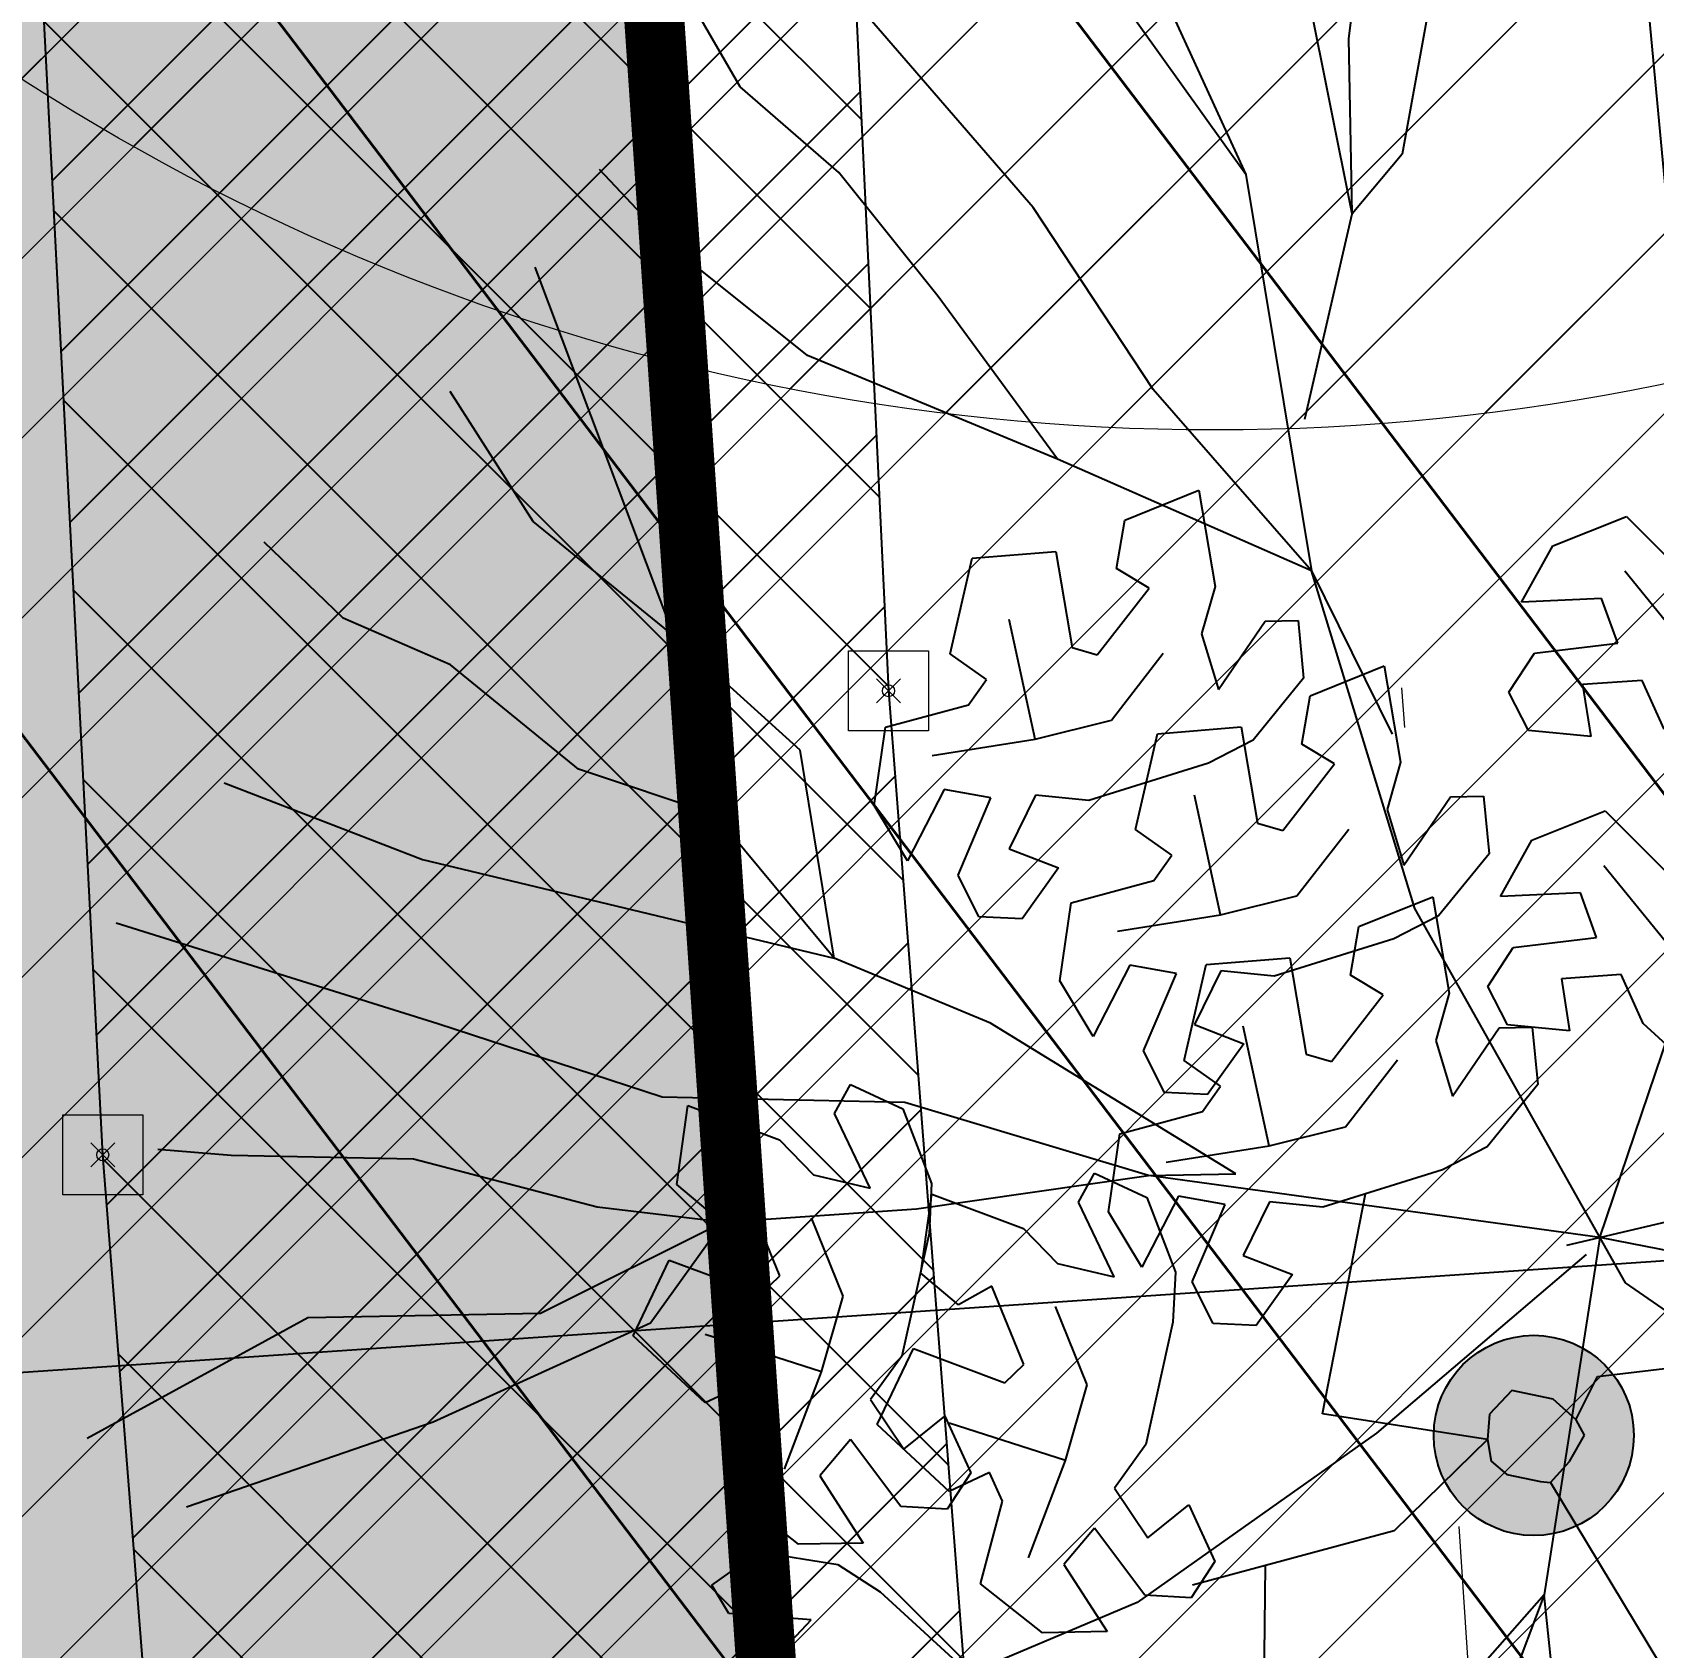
# Model space of a CAD drawing. Extents: x 350769 to 354978, y 6304672 to 6307963.
# Drawn here: x 352309.785 to 352313.834, y 6305516.361 to 6305520.395 of the extents above; entities that cross this region are included whole.
import ezdxf

# ---------------------------------------------------------------- set-up
doc = ezdxf.new("R2010")
doc.units = 0
doc.header["$PDMODE"] = 35
doc.header["$PDSIZE"] = 0.03
for name, pattern in [('CONTINUOS', [0]), ('DASHDOT', [1, 0.5, -0.25, 0, -0.25]), ('DASHDOTX2', [2, 1, -0.5, 0, -0.5]), ('DASHED', [19.05, 12.7, -6.35])]:
    doc.linetypes.add(name, pattern=pattern)
doc.layers.get('Defpoints').update_dxf_attribs({"linetype": 'CONTINUOUS'})
for name, color, linetype in [('00-S2_ALL AREA APORTANTES', 150, 'CONTINUOUS'), ('00_Demarcacion Proyectada', 150, 'CONTINUOUS'), ('01_Dem Ext_Asfalto', 220, 'CONTINUOUS'), ('01_Dem Ext_Vereda HC', 1, 'CONTINUOUS'), ('02_Geo ext_Acotamiento', 7, 'CONTINUOUS'), ('03_Pav ext_HCV', 34, 'CONTINUOUS'), ('03_Pav proy_Solera Tipo A', 1, 'CONTINUOUS'), ('03_S2_Pav ext_Borde vereda', 7, 'CONTINUOUS'), ('1-ARBOLES TRONCO', 20, 'CONTINUOUS'), ('1-VEREDA', 251, 'CONTINUOUS'), ('C-TINN', 5, 'CONTINUOUS'), ('Paisajismo', 253, 'CONTINUOUS'), ('Z-PLATANO ORIENTAL', 253, 'CONTINUOUS')]:
    doc.layers.add(name, color=color, linetype=linetype)
doc.layers.add('0_ASD_LINEA OFICIAL', color=253, linetype='DASHDOT', lineweight=20)
doc.layers.add('EJE PROYECTADO', color=7, linetype='DASHDOTX2', lineweight=15)
doc.layers.add('0_ASD_TOPOGRAFIA_ELEMENTOS', color=7, linetype='CONTINUOS', lineweight=5, true_color=0xbdbdbd)
doc.styles.add('ROMANS', font='romans.shx', dxfattribs={"width": 0.65})
doc.dimstyles.new('Principal', dxfattribs={"dimscale": 0, "dimtxt": 2, "dimasz": 2, "dimexe": 1, "dimexo": 1, "dimtad": 1, "dimrnd": 0.05, "dimzin": 1, "dimtxsty": 'ROMANS', "dimcen": 2.5, "dimclrt": 2, "dimaunit": 2, "dimadec": 0, "dimazin": 0, "dimtfac": 1, "dimtmove": 0, "dimatfit": 3, "dimfxl": 1, "dimfxlon": 1, "dimarcsym": 0})

# ---------------------------------------------------------------- blocks, each defined once
blk = doc.blocks.new('MANZA')
at = {"layer": 'Z-PLATANO ORIENTAL', "color": 9, "linetype": 'Continuous', "true_color": 0xbdbdbd}
for p, q in [((-1.0576, 2.2697), (-0.8739, 2.347)), ((-0.8739, 2.347), (-0.8297, 2.1071)), ((-1.0768, 2.148), (-1.0576, 2.2697)), ((0.0126, 2.2226), (0.1949, 2.2986)), ((0.1949, 2.2986), (0.3488, 2.1497)), ((-1.4377, 2.1688), (-1.2288, 2.1888)), ((-1.2288, 2.1888), (-1.1844, 1.9489)), ((-0.0633, 2.0801), (0.0126, 2.2226)), ((-1.4885, 1.9289), (-1.4377, 2.1688)), ((-0.9944, 2.1007), (-1.0768, 2.148)), ((0.1933, 2.1623), (0.3608, 1.9629)), ((-0.8297, 2.1071), (-0.8614, 1.9888)), ((-1.121, 1.9319), (-0.9944, 2.1007)), ((0.1361, 2.0927), (-0.0633, 2.0801)), ((0.1783, 1.9819), (0.1361, 2.0927)), ((-0.7031, 2.0226), (-0.6206, 2.0258)), ((-0.6206, 2.0258), (-0.6049, 1.8823)), ((-1.2731, 1.719), (-1.3426, 2.0166)), ((-0.8614, 1.9888), (-0.8169, 1.8504)), ((-0.8169, 1.8504), (-0.7031, 2.0226)), ((-1.1844, 1.9489), (-1.121, 1.9319)), ((-0.0917, 1.8553), (-0.0293, 1.9534)), ((-0.0293, 1.9534), (0.1783, 1.9819)), ((-0.0293, 1.9534), (-0.0293, 1.9534)), ((-1.4885, 1.9289), (-1.4885, 1.9289)), ((-1.3966, 1.8661), (-1.4885, 1.9289)), ((-1.0831, 1.7696), (-0.9563, 1.9384)), ((-0.5875, 1.8384), (-0.4038, 1.9157)), ((-0.4038, 1.9157), (-0.3596, 1.6758)), ((-1.4409, 1.8021), (-1.3966, 1.8661)), ((-0.6049, 1.8823), (-0.7283, 1.7251)), ((0.241, 1.8899), (0.0922, 1.8775)), ((0.0922, 1.8775), (0.1145, 1.7476)), ((0.298, 1.7688), (0.241, 1.8899)), ((-0.6067, 1.7167), (-0.5875, 1.8384)), ((-0.0409, 1.7602), (-0.0917, 1.8553)), ((-1.6467, 1.7432), (-1.4409, 1.8021)), ((-1.6721, 1.5473), (-1.6467, 1.7432)), ((-1.2731, 1.719), (-1.0831, 1.7696)), ((-0.9675, 1.7375), (-0.7587, 1.7575)), ((-0.7587, 1.7575), (-0.7143, 1.5176)), ((0.1145, 1.7476), (-0.0409, 1.7602)), ((-1.5295, 1.6737), (-1.2731, 1.719)), ((-1.0184, 1.4976), (-0.9675, 1.7375)), ((-0.7283, 1.7251), (-0.8391, 1.6662)), ((-0.5243, 1.6694), (-0.6067, 1.7167)), ((-0.8391, 1.6662), (-1.1364, 1.5676)), ((-0.6509, 1.5006), (-0.5243, 1.6694)), ((-0.3596, 1.6758), (-0.3913, 1.5575)), ((-1.4979, 1.5893), (-1.5866, 1.4104)), ((-1.3808, 1.5705), (-1.4979, 1.5893)), ((-0.803, 1.2877), (-0.8725, 1.5853)), ((-0.3468, 1.4191), (-0.233, 1.5913)), ((-0.233, 1.5913), (-0.1505, 1.5945)), ((-0.1505, 1.5945), (-0.1347, 1.451)), ((-1.5866, 1.4104), (-1.6721, 1.5473)), ((-1.4599, 1.3765), (-1.3808, 1.5705)), ((-1.2698, 1.5788), (-1.3334, 1.4438)), ((-1.1364, 1.5676), (-1.2698, 1.5788)), ((-0.3913, 1.5575), (-0.3468, 1.4191)), ((-0.0285, 1.4867), (0.1538, 1.5627)), ((0.1538, 1.5627), (0.3077, 1.4138)), ((-0.7143, 1.5176), (-0.6509, 1.5006)), ((-0.613, 1.3383), (-0.4862, 1.507)), ((-1.0184, 1.4976), (-1.0184, 1.4976)), ((-0.9265, 1.4348), (-1.0184, 1.4976)), ((-0.1044, 1.3443), (-0.0285, 1.4867)), ((-1.3334, 1.4438), (-1.2098, 1.3982)), ((-0.9708, 1.3708), (-0.9265, 1.4348)), ((-0.1347, 1.451), (-0.2582, 1.2939)), ((0.1522, 1.4264), (0.3197, 1.227)), ((-1.2098, 1.3982), (-1.2984, 1.2698)), ((-1.4599, 1.3765), (-1.4599, 1.3765)), ((-1.4062, 1.2734), (-1.4599, 1.3765)), ((-1.1766, 1.3119), (-0.9708, 1.3708)), ((-0.803, 1.2877), (-0.613, 1.3383)), ((-0.4568, 1.2636), (-0.2731, 1.3409)), ((-0.2731, 1.3409), (-0.2289, 1.101)), ((0.095, 1.3569), (-0.1044, 1.3443)), ((0.1372, 1.246), (0.095, 1.3569)), ((-1.202, 1.116), (-1.1766, 1.3119)), ((-1.2984, 1.2698), (-1.4062, 1.2734)), ((-1.0594, 1.2424), (-0.803, 1.2877)), ((-0.476, 1.1419), (-0.4568, 1.2636)), ((-0.2582, 1.2939), (-0.369, 1.2348)), ((-0.369, 1.2348), (-0.6663, 1.1363)), ((-0.1328, 1.1194), (-0.0704, 1.2175)), ((-0.0704, 1.2175), (0.1372, 1.246)), ((-0.0704, 1.2175), (-0.0704, 1.2175)), ((-0.8369, 1.1627), (-0.628, 1.1826)), ((-0.628, 1.1826), (-0.5836, 0.9427)), ((-1.0278, 1.1581), (-1.1165, 0.9791)), ((-0.9107, 1.1392), (-1.0278, 1.1581)), ((-0.9898, 0.9452), (-0.9107, 1.1392)), ((-0.8877, 0.9227), (-0.8369, 1.1627)), ((-0.7997, 1.1475), (-0.8633, 1.0125)), ((-0.6663, 1.1363), (-0.7997, 1.1475)), ((-0.3936, 1.0945), (-0.476, 1.1419)), ((0.1999, 1.1541), (0.0511, 1.1416)), ((0.0511, 1.1416), (0.0734, 1.0117)), ((0.2569, 1.0329), (0.1999, 1.1541)), ((-1.1165, 0.9791), (-1.202, 1.116)), ((-0.5202, 0.9257), (-0.3936, 1.0945)), ((-0.2289, 1.101), (-0.2606, 0.9827)), ((-0.082, 1.0243), (-0.1328, 1.1194)), ((-0.8633, 1.0125), (-0.7397, 0.9668)), ((-0.2161, 0.8442), (-0.1023, 1.0165)), ((-0.1023, 1.0165), (-0.0198, 1.0197)), ((0.0734, 1.0117), (-0.082, 1.0243)), ((-0.0198, 1.0197), (-0.0041, 0.8761)), ((0.4908, 0.8248), (0.2569, 1.0329)), ((-0.6723, 0.7129), (-0.7418, 1.0104)), ((-0.2606, 0.9827), (-0.2161, 0.8442)), ((-0.9898, 0.9452), (-0.9898, 0.9452)), ((-0.9361, 0.8421), (-0.9898, 0.9452)), ((-0.7397, 0.9668), (-0.8283, 0.8385)), ((-0.5836, 0.9427), (-0.5202, 0.9257)), ((-0.4823, 0.7635), (-0.3555, 0.9322)), ((-0.7958, 0.86), (-0.8877, 0.9227)), ((-0.8877, 0.9227), (-0.8877, 0.9227)), ((-0.8401, 0.7959), (-0.7958, 0.86)), ((-0.0041, 0.8761), (-0.1275, 0.719)), ((-1.759, 0.7759), (-1.7205, 0.8489)), ((-1.7205, 0.8489), (-1.5884, 0.7908)), ((-0.8283, 0.8385), (-0.9361, 0.8421)), ((-2.1502, 0.5925), (-2.1253, 0.7902)), ((-2.1253, 0.7902), (-1.8955, 0.7085)), ((-1.6668, 0.5913), (-1.759, 0.7759)), ((-1.5884, 0.7908), (-1.514, 0.6054)), ((-1.0459, 0.7371), (-0.8401, 0.7959)), ((-1.0713, 0.5412), (-1.0459, 0.7371)), ((-0.6723, 0.7129), (-0.4823, 0.7635)), ((-1.8955, 0.7085), (-1.8089, 0.6219)), ((-0.9287, 0.6676), (-0.6723, 0.7129)), ((-0.1275, 0.719), (-0.2383, 0.66)), ((-0.2383, 0.66), (-0.5356, 0.5615)), ((-1.8089, 0.6219), (-1.6668, 0.5913)), ((-1.1462, 0.5643), (-1.1077, 0.6373)), ((-1.1077, 0.6373), (-0.9755, 0.5792)), ((-2.0545, 0.515), (-2.1502, 0.5925)), ((-1.5374, 0.3809), (-1.5125, 0.5786)), ((-1.514, 0.6054), (-1.5183, 0.4799)), ((-1.5125, 0.5786), (-1.2827, 0.4969)), ((-0.8971, 0.5832), (-0.9858, 0.4043)), ((-0.9755, 0.5792), (-0.9012, 0.3938)), ((-0.78, 0.5643), (-0.8971, 0.5832)), ((-0.669, 0.5727), (-0.7326, 0.4376)), ((-0.5356, 0.5615), (-0.669, 0.5727)), ((-0.5283, 0.0453), (-0.4301, 0.5964)), ((-1.9723, 0.5626), (-2.0545, 0.515)), ((-1.8894, 0.3686), (-1.9723, 0.5626)), ((-1.0539, 0.3797), (-1.1462, 0.5643)), ((-0.9858, 0.4043), (-1.0713, 0.5412)), ((-0.8591, 0.3703), (-0.78, 0.5643)), ((-1.7299, 0.3203), (-1.8126, 0.5145)), ((-1.2827, 0.4969), (-1.1961, 0.4103)), ((-1.5183, 0.4799), (-1.5816, 0.1732)), ((-1.1961, 0.4103), (-1.0539, 0.3797)), ((-0.7326, 0.4376), (-0.609, 0.392)), ((-2.2529, 0.2129), (-2.1658, 0.4037)), ((-2.1658, 0.4037), (-1.9358, 0.3222)), ((-1.9358, 0.3222), (-1.8894, 0.3686)), ((-1.4416, 0.3034), (-1.5374, 0.3809)), ((-0.9012, 0.3938), (-0.9055, 0.2683)), ((-0.8054, 0.2672), (-0.8591, 0.3703)), ((-0.8591, 0.3703), (-0.8591, 0.3703)), ((-0.609, 0.392), (-0.6976, 0.2636)), ((-1.3594, 0.351), (-1.4416, 0.3034)), ((-1.2765, 0.157), (-1.3594, 0.351)), ((-1.7811, 0.1305), (-1.7299, 0.3203)), ((-1.1171, 0.1087), (-1.1998, 0.3029)), ((-0.9055, 0.2683), (-0.9688, -0.0384)), ((-0.6976, 0.2636), (-0.8054, 0.2672)), ((-2.0705, 0.0488), (-2.2529, 0.2129)), ((-1.7811, 0.1305), (-2.0735, 0.2191)), ((0.1572, 0.15), (0.6468, 0.2156)), ((-1.5816, 0.1732), (-1.6581, 0.0632)), ((-1.6401, 0.0013), (-1.5529, 0.1921)), ((-1.5529, 0.1921), (-1.3229, 0.1107)), ((-1.8701, -0.1142), (-1.7811, 0.1305)), ((-1.3229, 0.1107), (-1.2765, 0.157)), ((0.1048, 0.0403), (0.1572, 0.15)), ((-1.9703, 0.0971), (-2.0705, 0.0488)), ((-1.9369, 0.0267), (-1.9703, 0.0971)), ((-1.1682, -0.0811), (-1.1171, 0.1087)), ((-0.0569, 0.1111), (-0.1111, 0.0515)), ((0.0471, 0.0912), (-0.0569, 0.1111)), ((0.105, 0.0406), (0.0471, 0.0912)), ((-2.0705, 0.0488), (-2.0705, 0.0488)), ((-1.6581, 0.0632), (-1.5729, -0.0594)), ((-0.1157, -0.0121), (-0.5283, 0.0453)), ((-0.1111, 0.0515), (-0.1157, -0.0121)), ((0.1269, 0.0026), (0.105, 0.0406)), ((-1.9889, -0.181), (-1.9369, 0.0267)), ((-1.4577, -0.1628), (-1.6401, 0.0013)), ((-1.5729, -0.0594), (-1.4716, 0.0249)), ((-1.4716, 0.0249), (-1.4047, -0.116)), ((-1.1682, -0.0811), (-1.4607, 0.0075)), ((0.0906, -0.0636), (0.1269, 0.0026)), ((-1.7063, -0.0371), (-1.7812, -0.129)), ((-1.5778, -0.2026), (-1.7063, -0.0371)), ((-0.9688, -0.0384), (-1.0452, -0.1483)), ((-0.1157, -0.0121), (-0.3446, -0.2434)), ((-0.1157, -0.0121), (-0.1055, -0.0659)), ((-0.1055, -0.0659), (-0.0655, -0.0987)), ((0.0436, -0.1171), (0.0906, -0.0636)), ((-1.4047, -0.116), (-1.4617, -0.2076)), ((-1.3574, -0.1145), (-1.4577, -0.1628)), ((-1.3241, -0.1849), (-1.3574, -0.1145)), ((-1.2572, -0.3258), (-1.1682, -0.0811)), ((-0.0655, -0.0987), (0.0186, -0.1148)), ((0.0186, -0.1148), (0.0436, -0.1171)), ((0.0436, -0.1171), (0.4018, -0.6891)), ((-1.7812, -0.129), (-1.6706, -0.2954)), ((-1.0452, -0.1483), (-0.96, -0.271)), ((-1.8319, -0.3009), (-1.9889, -0.181)), ((-1.4577, -0.1628), (-1.4577, -0.1628)), ((-1.376, -0.3926), (-1.3241, -0.1849)), ((-0.96, -0.271), (-0.8587, -0.1867)), ((-0.8587, -0.1867), (-0.7919, -0.3276)), ((-1.5778, -0.2026), (-1.5778, -0.2026)), ((-1.4617, -0.2076), (-1.5778, -0.2026)), ((-1.0935, -0.2486), (-1.1683, -0.3406)), ((-0.965, -0.4142), (-1.0935, -0.2486)), ((-0.3446, -0.2434), (-0.8466, -0.3875)), ((-2.0471, -0.4067), (-1.9307, -0.3212)), ((-1.9307, -0.3212), (-1.7329, -0.3496)), ((-1.6706, -0.2954), (-1.8319, -0.3009)), ((-1.7329, -0.3496), (-1.6264, -0.4161)), ((-1.1683, -0.3406), (-1.0578, -0.5069)), ((-0.7919, -0.3276), (-0.8488, -0.4192)), ((-0.6657, -0.3356), (-0.6628, -0.8727)), ((-1.2191, -0.5125), (-1.376, -0.3926)), ((-2.0031, -0.4765), (-2.0471, -0.4067)), ((-1.6264, -0.4161), (-1.3924, -0.6242)), ((-0.965, -0.4142), (-0.965, -0.4142)), ((-0.8488, -0.4192), (-0.965, -0.4142)), ((-1.797, -0.4889), (-2.0031, -0.4765)), ((-1.8947, -0.5967), (-1.797, -0.4889)), ((-1.0578, -0.5069), (-1.2191, -0.5125))]:
    blk.add_line(p, q, dxfattribs=at)
blk = doc.blocks.new('*U993')
at = {"layer": 'EJE PROYECTADO', "color": 7, "linetype": 'DASHDOTX2', "lineweight": 15, "ltscale": 4}
blk.add_line((352325.1597, 6305342.9648), (352312.3405, 6305531.4767), dxfattribs=at)
blk = doc.blocks.new('*D1204')
at = {"layer": '02_Geo ext_Acotamiento', "color": 0, "lineweight": -2, "transparency": 16777216}
for p, q in [((352308.5634, 6305534.2269), (352307.9548, 6305534.1855)), ((352311.4116, 6305490.6711), (352308.5214, 6305533.2217)), ((352311.5891, 6305489.6808), (352310.9805, 6305489.6395))]:
    blk.add_line(p, q, dxfattribs=at)
at = {"layer": '02_Geo ext_Acotamiento', "color": 0, "transparency": 16777216}
for points in [[(352308.6877, 6305533.233), (352308.3551, 6305533.2104), (352308.4536, 6305534.2194)], [(352311.5778, 6305490.6823), (352311.2453, 6305490.6598), (352311.4793, 6305489.6733)]]:
    blk.add_solid(points, dxfattribs=at)
at = {"layer": 'Defpoints', "color": 0, "transparency": 16777216}
for p in [(352310.391, 6305534.351), (352308.4536, 6305534.2194), (352313.4167, 6305489.8049)]:
    blk.add_point(p, dxfattribs=at)
at = {"layer": '02_Geo ext_Acotamiento', "color": 2, "transparency": 16777216, "insert": (352310.8721, 6305512.0079), "char_height": 1, "attachment_point": 5, "rotation": 273.8857, "style": 'ROMANS'}
blk.add_mtext('44,65', dxfattribs=at)
blk = doc.blocks.new('A$C27410629')
at = {"layer": '0_ASD_LINEA OFICIAL', "ltscale": 8, "const_width": 0.5}
blk.add_lwpolyline([(108.2221, 588.5413), (107.3695, 588.3109), (106.3373, 601.5405), (104.8399, 620.7325), (103.437, 638.9969), (100.0072, 685.3692, 0.000079), (97.1273, 721.6371, 0.00475), (91.9126, 781.0934), (90.3265, 798.2415), (85.3849, 850.523), (80.5324, 904.7808), (78.4589, 929.6992), (27.9176, 924.0143), (25.4384, 972.6811), (22.6722, 1024.6861), (83.1195, 1027.7941, 0)], format="xyb", dxfattribs=at)
blk = doc.blocks.new('A$C0442498F')
at = {"layer": 'Paisajismo'}
for p, q in [((3.4822, 7.6127), (3.2848, 6.5174)), ((3.1516, 6.8068), (3.2501, 7.5874)), ((3.9658, 6.1836), (3.8515, 7.404)), ((2.8945, 6.4673), (2.3224, 7.2656)), ((3.1599, 6.3691), (2.9989, 7.1689)), ((2.3633, 6.3846), (1.7445, 7.0998)), ((1.6312, 6.6858), (1.5061, 6.9015)), ((2.7177, 6.8517), (2.8945, 6.4673)), ((3.1599, 6.3691), (3.1516, 6.8068)), ((1.8774, 6.4724), (1.6312, 6.6858)), ((1.4657, 6.2823), (1.2796, 6.4795)), ((3.2848, 6.5174), (3.1599, 6.3691)), ((2.1254, 6.1621), (1.8774, 6.4724)), ((2.8945, 6.4673), (3.0584, 5.477)), ((2.6625, 5.9299), (2.3633, 6.3846)), ((3.042, 5.8559), (3.1599, 6.3691)), ((1.799, 6.0149), (1.4657, 6.2823)), ((1.4657, 5.3152), (1.1189, 6.2356)), ((2.4236, 5.7558), (2.1254, 6.1621)), ((2.4236, 5.7558), (1.799, 6.0149)), ((1.1139, 5.6005), (0.9072, 5.9251)), ((3.0584, 5.477), (2.6625, 5.9299)), ((3.0584, 5.477), (2.4236, 5.7558)), ((1.4657, 5.3152), (1.1139, 5.6005)), ((0.6393, 5.3587), (0.442, 5.5488)), ((3.0584, 5.477), (3.2599, 5.0689)), ((3.3165, 4.6339), (3.0584, 5.477)), ((0.9079, 5.2426), (0.6393, 5.3587)), ((1.7811, 5.0292), (1.4657, 5.3152)), ((1.2276, 4.9821), (0.9079, 5.2426)), ((1.866, 4.5096), (1.7811, 5.0292)), ((1.5687, 4.8674), (1.2276, 4.9821)), ((0.3421, 4.9473), (0.8381, 4.756)), ((1.866, 4.5096), (1.5687, 4.8674)), ((3.7787, 3.8125), (4.1353, 4.8674)), ((0.8381, 4.756), (1.866, 4.5096)), ((3.8426, 3.6988), (3.3165, 4.6339)), ((0.8764, 4.3455), (0.0726, 4.5968)), ((1.866, 4.5096), (1.866, 4.5096)), ((2.2565, 4.3473), (1.866, 4.5096)), ((1.4367, 4.1622), (0.8764, 4.3455)), ((2.8689, 3.9712), (2.2565, 4.3473)), ((2.0423, 4.1494), (1.4367, 4.1622)), ((2.6511, 3.9671), (2.0423, 4.1494)), ((3.6956, 3.793), (5.0456, 4.1092)), ((0.3597, 4.0171), (0.177, 4.0319)), ((0.8157, 4.0074), (0.3597, 4.0171)), ((1.2738, 3.8883), (0.8157, 4.0074)), ((2.6511, 3.9671), (2.8689, 3.9712)), ((2.0716, 3.8835), (2.6511, 3.9671)), ((3.7787, 3.8125), (2.6511, 3.9671)), ((1.5879, 3.8501), (1.2738, 3.8883)), ((1.1321, 3.6234), (1.5879, 3.8501)), ((1.407, 3.5989), (1.5879, 3.8501)), ((1.5879, 3.8501), (2.0716, 3.8835)), ((3.7787, 3.8125), (3.6394, 2.9196)), ((4.424, 3.6856), (3.7787, 3.8125)), ((3.7444, 3.7697), (3.2202, 3.3236)), ((4.2843, 3.3922), (3.8426, 3.6988)), ((0, 3.3113), (0.5512, 3.6125)), ((0.5512, 3.6125), (1.1321, 3.6234)), ((0.8646, 3.3514), (1.407, 3.5989)), ((0.2486, 3.1391), (0.8646, 3.3514)), ((3.2202, 3.3236), (2.6228, 2.9005)), ((3.6394, 2.9196), (3.3787, 2.624)), ((3.6394, 2.9196), (3.4549, 2.4316)), ((3.6394, 2.9196), (3.6394, 2.9196)), ((3.6983, 2.3635), (3.6394, 2.9196)), ((2.6228, 2.9005), (2.1424, 2.6975))]:
    blk.add_line(p, q, dxfattribs=at)
blk = doc.blocks.new('1.0 - LO RECABARREN LOTEO PARQUE - VEGETACION EXISTENTE ETAPA MUNICIPAL__2024')
at = {"layer": 'Paisajismo'}
blk.add_blockref('A$C0442498F', (352309.9211, 6305513.5735), dxfattribs=at)
blk = doc.blocks.new('A$C6F2B269D')
at = {"layer": '03_Pav proy_Solera Tipo A', "linetype": 'CONTINUOS', "ltscale": 0.1}
blk.add_lwpolyline([(130.5949, 254.2071), (133.5423, 210.8636)], dxfattribs=at)
blk = doc.blocks.new('TOPOGRAFIA')
at = {"layer": '1-ARBOLES TRONCO', "linetype": 'Continuous', "lineweight": 0, "true_color": 0xbdbdbd}
h = blk.add_hatch(color=9, dxfattribs=at)
h.dxf.hatch_style = 1
edge = h.paths.add_edge_path()
edge.add_arc((390313.5345, 6302516.8913), 0.25, 0, 360)
at = {"layer": '1-ARBOLES TRONCO', "color": 9, "linetype": 'Continuous', "lineweight": 0, "true_color": 0xbdbdbd}
blk.add_circle((390313.5345, 6302516.8913), 0.25, dxfattribs=at)
at = {"layer": '1-VEREDA', "color": 9, "lineweight": 0, "true_color": 0xbdbdbd, "flags": 128}
for points in [[(390313.971, 6302466.098), (390313.1744, 6302476.772), (390312.4097, 6302486.1203), (390311.5892, 6302496.7346), (390310.7318, 6302507.7987), (390309.9602, 6302517.5921), (390309.4116, 6302528.2022), (390309.4795, 6302534.3039), (390310.0299, 6302538.7277), (390311.4118, 6302543.8774), (390310.8845, 6302546.6361), (390308.8329, 6302550.6402), (390307.7151, 6302555.3225), (390306.8647, 6302561.9159), (390306.0126, 6302568.0872), (390304.5513, 6302576.3294)], [(390305.3234, 6302578.1584), (390306.9354, 6302569.1377), (390307.8405, 6302562.7805), (390308.8419, 6302562.0425), (390309.8571, 6302554.8005), (390310.4907, 6302552.1251), (390312.3195, 6302548.0065), (390312.8706, 6302541.961), (390311.4278, 6302540.6007), (390311.0485, 6302538.1915), (390311.4195, 6302536.1783), (390311.3466, 6302530.8288), (390311.9229, 6302518.7511), (390312.752, 6302507.9856), (390313.7052, 6302495.1448), (390314.3995, 6302486.4697), (390315.1327, 6302476.7098), (390315.8277, 6302467.8277)]]:
    blk.add_lwpolyline(points, dxfattribs=at)
at = {"layer": 'C-TINN', "color": 9, "linetype": 'Continuous', "lineweight": 0, "true_color": 0xbdbdbd}
for points, elevation in [([(390311.8229, 6302518.6511), (390311.8229, 6302518.8511), (390312.0229, 6302518.8511), (390312.0229, 6302518.6511), (390311.8229, 6302518.6511)], 675.12), ([(390309.8602, 6302517.4921), (390309.8602, 6302517.6921), (390310.0602, 6302517.6921), (390310.0602, 6302517.4921), (390309.8602, 6302517.4921)], 675.05)]:
    blk.add_lwpolyline(points, dxfattribs=dict(at, elevation=elevation))
for p in [(390311.9229, 6302518.7511, 675.12), (390309.9602, 6302517.5921, 675.05)]:
    blk.add_point(p, dxfattribs=at)
at = {"layer": 'Z-PLATANO ORIENTAL', "color": 9, "lineweight": 0, "true_color": 0xbdbdbd, "rotation": 359.090101839884}
blk.add_blockref('MANZA', (390313.5345, 6302516.8913), dxfattribs=at)

msp = doc.modelspace()

# ---------------------------------------------------------------- hatches: boundary and pattern name
at = {"layer": '00-S2_ALL AREA APORTANTES', "linetype": 'DASHED', "lineweight": 40, "ltscale": 0.25}
h = msp.add_hatch(dxfattribs=at)
h.set_pattern_fill('ANSI31', color=40, scale=0.5, angle=82.24516605)
h.paths.add_polyline_path([(352324.9766, 6305541.2165, -0.043073), (352325.4027, 6305548.0195), (352326.0182, 6305553.0149, 0.037188), (352326.3331, 6305556.7229), (352311.4211, 6305555.3436), (352312.3405, 6305531.4767), (352313.3052, 6305517.2902), (352323.7682, 6305518.0017), (352322.6442, 6305532.967), (352325.4708, 6305533.6892)])
h = msp.add_hatch(dxfattribs=at)
h.set_pattern_fill('ANSI31', color=82, scale=0.5, angle=82.24516605)
h.paths.add_polyline_path([(352312.3405, 6305531.4767), (352311.4211, 6305555.3436), (352297.4956, 6305554.0556), (352298.8102, 6305526.3289), (352300.2703, 6305525.4926), (352300.8856, 6305516.4457), (352313.3052, 6305517.2902)])
h = msp.add_hatch(dxfattribs=at)
h.set_pattern_fill('ANSI31', color=150, scale=0.5, angle=82.24516605)
h.paths.add_polyline_path([(352323.7682, 6305518.0017), (352313.3052, 6305517.2902), (352315.8901, 6305479.278), (352326.6219, 6305480.0078)])
h = msp.add_hatch(dxfattribs=at)
h.set_pattern_fill('ANSI31', color=40, scale=0.5, angle=82.24516605)
h.paths.add_polyline_path([(352313.3052, 6305517.2902), (352300.8856, 6305516.4457), (352303.4649, 6305478.5148), (352315.8901, 6305479.278)])
at = {"layer": '01_Dem Ext_Asfalto'}
h = msp.add_hatch(dxfattribs=at)
h.set_pattern_fill('ANSI37', color=256, scale=0.5, style=0)
h.set_pattern_definition([(45, (-1972.0406, 400.6315), (-1.12253201512, 1.12253201515), []), (135, (-1972.0406, 400.6315), (-1.12253201515, -1.12253201512), [])])
edge = h.paths.add_edge_path(flags=16)
edge.add_arc((352301.9849, 6305553.0657), 1.2105, 185.3244, 364.2346)
edge.add_line((352303.1921, 6305553.1551), (352302.0838, 6305567.6885))
edge.add_arc((352301.5529, 6305567.7488), 0.5343, 353.5234, 539.9296)
edge.add_line((352301.0186, 6305567.7495), (352299.9013, 6305563.8367))
edge.add_line((352299.9013, 6305563.8367), (352300.7796, 6305552.9534))
edge = h.paths.add_edge_path(flags=16)
edge.add_line((352305.0083, 6305497.9283), (352304.0078, 6305510.8778))
edge.add_line((352304.0078, 6305510.8778), (352303.1932, 6305521.1691))
edge.add_line((352303.1932, 6305521.1691), (352302.5751, 6305529.4179))
edge.add_arc((352303.747, 6305529.6322), 1.1913, 4.1519, 190.3634, ccw=False)
edge.add_line((352304.9351, 6305529.7185), (352305.8999, 6305517.4806))
edge.add_line((352305.8999, 6305517.4806), (352306.647, 6305507.7195))
edge.add_line((352306.647, 6305507.7195), (352307.3816, 6305498.1806))
edge.add_arc((352306.2014, 6305497.9941), 1.1949, -176.8428, 8.9812, ccw=False)
edge = h.paths.add_edge_path(flags=16)
edge.add_line((352306.8016, 6305475.0109), (352307.6173, 6305464.3416))
edge.add_line((352307.6173, 6305464.3416), (352309.4262, 6305440.3949))
edge.add_line((352309.4262, 6305440.3949), (352310.3752, 6305428.6733))
edge.add_line((352310.3752, 6305428.6733), (352311.412, 6305415.2982))
edge.add_line((352311.412, 6305415.2982), (352312.4271, 6305402.4504))
edge.add_arc((352313.585, 6305402.5928), 1.1666, 187.0098, 363.281)
edge.add_line((352314.7497, 6305402.6596), (352313.9927, 6305412.9919))
edge.add_line((352313.9927, 6305412.9919), (352313.1521, 6305423.6676))
edge.add_line((352313.1521, 6305423.6676), (352312.3697, 6305433.9773))
edge.add_line((352312.3697, 6305433.9773), (352311.5292, 6305444.659))
edge.add_line((352311.5292, 6305444.659), (352310.6383, 6305456.0666))
edge.add_line((352310.6383, 6305456.0666), (352309.8689, 6305465.9361))
edge.add_line((352309.8689, 6305465.9361), (352309.0878, 6305476.2008))
edge.add_line((352309.0878, 6305476.2008), (352308.2695, 6305486.8591))
edge.add_arc((352307.09, 6305486.7685), 1.183, 4.3905, 184.3678)
edge.add_line((352305.9105, 6305486.6784), (352306.8016, 6305475.0109))
edge = h.paths.add_edge_path(flags=16)
edge.add_line((352317.5734, 6305366.8571), (352317.587, 6305366.682))
edge.add_line((352317.587, 6305366.682), (352318.363, 6305357.023))
edge.add_line((352318.363, 6305357.023), (352318.553, 6305354.814))
edge.add_line((352318.553, 6305354.814), (352318.652, 6305353.193))
edge.add_arc((352317.4235, 6305353.2714), 1.231, 182.904, 356.3501, ccw=False)
edge.add_line((352316.194, 6305353.209), (352316.104, 6305354.59))
edge.add_line((352316.104, 6305354.59), (352315.967, 6305356.867))
edge.add_line((352315.967, 6305356.867), (352315.585, 6305361.132))
edge.add_line((352315.585, 6305361.132), (352315.273, 6305364.931))
edge.add_line((352315.273, 6305364.931), (352315.218, 6305366.53))
edge.add_line((352315.218, 6305366.53), (352315.1727, 6305366.7093))
edge.add_line((352315.1727, 6305366.7093), (352314.359, 6305377.0546))
edge.add_line((352314.359, 6305377.0546), (352313.2188, 6305391.8485))
edge.add_arc((352314.4189, 6305391.9842), 1.2077, 7.3392, 186.4504, ccw=False)
edge.add_line((352315.6167, 6305392.1385), (352316.0322, 6305386.6842))
edge.add_line((352316.0322, 6305386.6842), (352317.5734, 6305366.8571))
edge = h.paths.add_edge_path(flags=17)
edge.add_line((352312.61, 6305353.127), (352312.708, 6305350.321))
edge.add_line((352312.61, 6305353.127), (352312.708, 6305350.321))
edge = h.paths.add_edge_path(flags=17)
edge.add_line((352311.764, 6305364.707), (352312.288, 6305357.67))
edge.add_line((352311.764, 6305364.707), (352312.288, 6305357.67))
edge = h.paths.add_edge_path(flags=17)
edge.add_line((352312.288, 6305357.67), (352311.985, 6305357.462))
edge.add_line((352312.288, 6305357.67), (352311.985, 6305357.462))
edge = h.paths.add_edge_path(flags=17)
edge.add_line((352311.985, 6305357.462), (352312.097, 6305355.836))
edge.add_line((352311.985, 6305357.462), (352312.097, 6305355.836))
edge = h.paths.add_edge_path(flags=17)
edge.add_line((352312.097, 6305355.836), (352312.265, 6305353.167))
edge.add_line((352312.097, 6305355.836), (352312.265, 6305353.167))
edge = h.paths.add_edge_path(flags=17)
edge.add_line((352312.265, 6305353.167), (352312.61, 6305353.127))
edge = h.paths.add_edge_path()
edge.add_line((352294.0859, 6305541.8153), (352294.0859, 6305536.7486))
edge.add_arc((352291.621, 6305530.4424), 6.7708, 2.75303, 68.65099, ccw=False)
edge.add_line((352298.384, 6305530.7676), (352298.9879, 6305525.5934))
edge.add_line((352298.9879, 6305525.5934), (352299.277, 6305525.5968))
edge.add_line((352299.277, 6305525.5968), (352300.4178, 6305510.7808))
edge.add_line((352300.4178, 6305510.7808), (352301.3484, 6305499.1576))
edge.add_line((352301.3484, 6305499.1576), (352302.2849, 6305486.8401))
edge.add_line((352302.2849, 6305486.8401), (352303.1821, 6305475.0704))
edge.add_line((352303.1821, 6305475.0704), (352304.0861, 6305463.2256))
edge.add_line((352304.0861, 6305463.2256), (352304.9885, 6305451.5948))
edge.add_line((352304.9885, 6305451.5948), (352305.8779, 6305440.1472))
edge.add_line((352305.8779, 6305440.1472), (352306.7772, 6305428.5755))
edge.add_line((352306.7772, 6305428.5755), (352307.8307, 6305414.931))
edge.add_line((352307.8307, 6305414.931), (352308.8906, 6305401.2525))
edge.add_line((352308.8906, 6305401.2525), (352309.85, 6305388.9257))
edge.add_line((352309.85, 6305388.9257), (352310.8105, 6305376.1028))
edge.add_line((352310.8105, 6305376.1028), (352311.764, 6305364.707))
edge.add_line((352311.764, 6305364.707), (352312.288, 6305357.67))
edge.add_line((352312.288, 6305357.67), (352311.985, 6305357.462))
edge.add_line((352311.985, 6305357.462), (352312.097, 6305355.836))
edge.add_line((352312.097, 6305355.836), (352312.265, 6305353.167))
edge.add_line((352312.265, 6305353.167), (352312.61, 6305353.127))
edge.add_line((352312.61, 6305353.127), (352312.708, 6305350.321))
edge.add_line((352312.708, 6305350.321), (352312.4, 6305350.197))
edge.add_arc((352306.4915, 6305349.8761), 5.9172, -40.69326, 3.10918, ccw=False)
edge.add_arc((352304.9758, 6305351.4518), 8.0964, 304.58336, 317.84532, ccw=False)
edge.add_line((352309.5714, 6305344.786), (352329.5636, 6305351.852))
edge.add_line((352329.5636, 6305351.852), (352328.048, 6305351.365))
edge.add_arc((352326.5999, 6305355.1764), 4.0772, 199.5204, 290.8044, ccw=False)
edge.add_line((352322.757, 6305353.814), (352322.59, 6305354.203))
edge.add_line((352322.59, 6305354.203), (352321.907, 6305357.973))
edge.add_line((352321.907, 6305357.973), (352321.253, 6305366.281))
edge.add_line((352321.253, 6305366.281), (352321.1939, 6305366.4157))
edge.add_line((352321.1939, 6305366.4157), (352320.4221, 6305376.4422))
edge.add_line((352320.4221, 6305376.4422), (352319.5654, 6305387.2382))
edge.add_line((352319.5654, 6305387.2382), (352318.8785, 6305396.3202))
edge.add_line((352318.8785, 6305396.3202), (352318.2722, 6305404.1778))
edge.add_line((352318.2722, 6305404.1778), (352317.5314, 6305413.8898))
edge.add_line((352317.5314, 6305413.8898), (352316.7499, 6305423.8765))
edge.add_line((352316.7499, 6305423.8765), (352315.9459, 6305434.2746))
edge.add_line((352315.9459, 6305434.2746), (352315.1703, 6305445.0133))
edge.add_line((352315.1703, 6305445.0133), (352314.2808, 6305456.4478))
edge.add_line((352314.2808, 6305456.4478), (352313.5172, 6305466.1162))
edge.add_line((352313.5172, 6305466.1162), (352312.6775, 6305476.7858))
edge.add_line((352312.6775, 6305476.7858), (352311.9694, 6305486.1043))
edge.add_line((352311.9694, 6305486.1043), (352311.1417, 6305496.7708))
edge.add_line((352311.1417, 6305496.7708), (352310.2877, 6305507.7937))
edge.add_line((352310.2877, 6305507.7937), (352309.5329, 6305517.5139))
edge.add_line((352309.5329, 6305517.5139), (352308.9657, 6305528.1493))
edge.add_line((352308.9657, 6305528.1493), (352309.0403, 6305534.3529))
edge.add_line((352309.0403, 6305534.3529), (352309.6144, 6305538.8923))
edge.add_line((352309.6144, 6305538.8923), (352310.9722, 6305543.9074))
edge.add_line((352310.9722, 6305543.9074), (352310.4761, 6305546.4826))
edge.add_line((352310.4761, 6305546.4826), (352308.3851, 6305550.5343))
edge.add_line((352308.3851, 6305550.5343), (352307.2848, 6305555.2454))
edge.add_line((352307.2848, 6305555.2454), (352306.3964, 6305561.8393))
edge.add_line((352306.3964, 6305561.8393), (352305.5539, 6305568.0465))
edge.add_line((352305.5539, 6305568.0465), (352304.1082, 6305576.1385))
edge.add_line((352304.1082, 6305576.1385), (352302.8688, 6305583.4301))
edge.add_line((352302.8688, 6305583.4301), (352299.6126, 6305583.1247))
edge.add_line((352299.6126, 6305583.1247), (352297.5969, 6305574.7247))
edge.add_line((352297.5969, 6305574.7247), (352295.6966, 6305566.7218))
edge.add_line((352295.6966, 6305566.7218), (352296.0749, 6305560.7581))
edge.add_line((352296.0749, 6305560.7581), (352296.5897, 6305554.5701))
edge.add_line((352296.5897, 6305554.5701), (352296.4684, 6305553.4799))
edge.add_line((352296.4684, 6305553.4799), (352296.2206, 6305553.4959))
edge.add_arc((352292.4538, 6305554.1796), 3.8284, 272.4322, 349.7117, ccw=False)
edge.add_line((352292.6163, 6305550.3547), (352294.1707, 6305550.3434))
edge.add_line((352294.1707, 6305550.3434), (352294.1348, 6305545.397))
edge.add_line((352294.1348, 6305545.397), (352294.0859, 6305541.8153))
at = {"layer": '01_Dem Ext_Vereda HC'}
h = msp.add_hatch(dxfattribs=at)
h.set_pattern_fill('ANSI37', color=256, scale=0.1, style=0)
h.set_pattern_definition([(45, (-2097.35618, 416.16158), (-0.224506403027, 0.224506403027), []), (135, (-2097.35618, 416.16158), (-0.224506403027, -0.224506403027), [])])
edge = h.paths.add_edge_path()
edge.add_line((352324.6267, 6305354.2176), (352323.7538, 6305365.3769))
edge.add_line((352323.7538, 6305365.3769), (352321.9594, 6305388.2883))
edge.add_line((352321.9594, 6305388.2883), (352321.02, 6305399.7356))
edge.add_line((352321.02, 6305399.7356), (352319.7262, 6305417.0104))
edge.add_line((352319.7262, 6305417.0104), (352318.8092, 6305429.3615))
edge.add_line((352318.8092, 6305429.3615), (352318.5786, 6305432.4095))
edge.add_line((352318.5786, 6305432.4095), (352318.5436, 6305432.7871))
edge.add_line((352318.5436, 6305432.7871), (352317.6023, 6305444.3645))
edge.add_line((352317.6023, 6305444.3645), (352316.9477, 6305453.4011))
edge.add_line((352316.9477, 6305453.4011), (352316.3765, 6305460.379))
edge.add_line((352316.3765, 6305460.379), (352316.1928, 6305463.1713))
edge.add_line((352316.1928, 6305463.1713), (352315.8277, 6305467.8277))
edge.add_line((352315.8277, 6305467.8277), (352315.1327, 6305476.7098))
edge.add_line((352315.1327, 6305476.7098), (352314.3995, 6305486.4697))
edge.add_line((352314.3995, 6305486.4697), (352313.7052, 6305495.1448))
edge.add_line((352313.7052, 6305495.1448), (352312.752, 6305507.9856))
edge.add_line((352312.752, 6305507.9856), (352311.9229, 6305518.7511))
edge.add_line((352311.9229, 6305518.7511), (352311.3466, 6305530.8288))
edge.add_line((352311.3466, 6305530.8288), (352311.4195, 6305536.1783))
edge.add_line((352311.4195, 6305536.1783), (352311.0485, 6305538.1915))
edge.add_line((352311.0485, 6305538.1915), (352311.4278, 6305540.6007))
edge.add_line((352311.4278, 6305540.6007), (352312.8706, 6305541.961))
edge.add_line((352312.8706, 6305541.961), (352312.3195, 6305548.0065))
edge.add_line((352312.3195, 6305548.0065), (352310.4907, 6305552.1251))
edge.add_line((352310.4907, 6305552.1251), (352309.8571, 6305554.8005))
edge.add_line((352309.8571, 6305554.8005), (352308.8419, 6305562.0425))
edge.add_line((352308.8419, 6305562.0425), (352307.8405, 6305562.7805))
edge.add_line((352307.8405, 6305562.7805), (352306.9354, 6305569.1377))
edge.add_line((352306.9354, 6305569.1377), (352305.3234, 6305578.1584))
edge.add_line((352305.3234, 6305578.1584), (352304.3547, 6305583.7865))
edge.add_line((352304.3547, 6305583.7865), (352303.2696, 6305583.7297))
edge.add_line((352303.2696, 6305583.7297), (352303.301, 6305583.5002))
edge.add_line((352303.301, 6305583.5002), (352304.5513, 6305576.3294))
edge.add_line((352304.5513, 6305576.3294), (352306.0126, 6305568.0872))
edge.add_line((352306.0126, 6305568.0872), (352306.8647, 6305561.9159))
edge.add_line((352306.8647, 6305561.9159), (352307.7151, 6305555.3225))
edge.add_line((352307.7151, 6305555.3225), (352308.8329, 6305550.6402))
edge.add_line((352308.8329, 6305550.6402), (352310.8845, 6305546.6361))
edge.add_line((352310.8845, 6305546.6361), (352311.4118, 6305543.8774))
edge.add_line((352311.4118, 6305543.8774), (352310.0299, 6305538.7277))
edge.add_line((352310.0299, 6305538.7277), (352309.4795, 6305534.3039))
edge.add_line((352309.4795, 6305534.3039), (352309.4116, 6305528.2022))
edge.add_line((352309.4116, 6305528.2022), (352309.9602, 6305517.5921))
edge.add_line((352309.9602, 6305517.5921), (352310.7318, 6305507.7987))
edge.add_line((352310.7318, 6305507.7987), (352311.5892, 6305496.7346))
edge.add_line((352311.5892, 6305496.7346), (352312.4097, 6305486.1203))
edge.add_line((352312.4097, 6305486.1203), (352313.1744, 6305476.772))
edge.add_line((352313.1744, 6305476.772), (352313.971, 6305466.098))
edge.add_line((352313.971, 6305466.098), (352314.6863, 6305456.4784))
edge.add_line((352314.6863, 6305456.4784), (352315.5799, 6305445.0448))
edge.add_line((352315.5799, 6305445.0448), (352316.3973, 6305434.2974))
edge.add_line((352316.3973, 6305434.2974), (352317.1974, 6305423.9054))
edge.add_line((352317.1974, 6305423.9054), (352317.9588, 6305413.912))
edge.add_line((352317.9588, 6305413.912), (352318.7336, 6305404.1325))
edge.add_line((352318.7336, 6305404.1325), (352319.3187, 6305396.3282))
edge.add_line((352319.3187, 6305396.3282), (352320.0647, 6305387.2542))
edge.add_line((352320.0647, 6305387.2542), (352320.8564, 6305376.5223))
edge.add_line((352320.8564, 6305376.5223), (352321.696, 6305366.337))
edge.add_line((352321.696, 6305366.337), (352322.335, 6305357.95))
edge.add_line((352322.335, 6305357.95), (352322.753, 6305354.269))
edge.add_line((352322.753, 6305354.269), (352323.012, 6305353.793))
edge.add_arc((352326.6047, 6305355.0639), 3.8109, 199.4806, 277.2872)
edge.add_line((352327.0881, 6305351.2838), (352327.1511, 6305351.7819))
edge.add_line((352327.1511, 6305351.7819), (352335.9051, 6305354.5687))
edge.add_line((352335.9051, 6305354.5687), (352346.0273, 6305357.94))
edge.add_line((352346.0273, 6305357.94), (352352.723, 6305360.4452))
edge.add_line((352352.723, 6305360.4452), (352352.409, 6305361.2833))
edge.add_line((352352.409, 6305361.2833), (352346.3781, 6305359.0478))
edge.add_line((352346.3781, 6305359.0478), (352335.6529, 6305355.4697))
edge.add_line((352335.6529, 6305355.4697), (352326.8674, 6305352.6729))
edge.add_line((352326.8674, 6305352.6729), (352325.6496, 6305353.0722))
edge.add_line((352325.6496, 6305353.0722), (352324.6267, 6305354.2176))
at = {"layer": '03_Pav ext_HCV'}
h = msp.add_hatch(dxfattribs=at)
h.set_pattern_fill('SWAMP', color=256, scale=0.025, style=0)
h.set_pattern_definition([(359.999999999, (0, 0), (0.317500000006, 0.5499261309), [0.079375, -0.555625]), (90, (0.0397, -4e-13), (-0.317499999994, 0.549926130908), [0.0396875, -1.06016476181]), (90, (0.0496, -5e-13), (-0.317499999994, 0.549926130908), [0.03175, -1.06810226181]), (90, (0.02977, -3e-13), (-0.317499999994, 0.549926130908), [0.03175, -1.06810226181]), (59.999999999, (0.05953, -6e-13), (-0.317499999563, 0.549926131157), [0.0254, -0.6096]), (119.999999999, (0.01984, -2e-13), (-0.63499999957, 2.56e-10), [0.0254, -0.6096])])
h.paths.add_polyline_path([(352306.265, 6305487.4287), (352306.1428, 6305489.2247), (352313.4202, 6305489.8052), (352310.8663, 6305527.362), (352303.3828, 6305526.864), (352308.5388, 6305451.0433), (352316.0155, 6305451.6398), (352315.622, 6305457.4268), (352313.9359, 6305482.2222), (352306.6585, 6305481.6416), (352306.5363, 6305483.4376), (352306.5145, 6305483.4359), (352306.2651, 6305487.4263)])
h.paths.add_polyline_path([(352323.7055, 6305483.0016), (352317.425, 6305482.5006), (352319.5047, 6305451.9181), (352325.9845, 6305452.4351), (352320.8442, 6305528.026), (352320.8442, 6305528.026), (352314.3586, 6305527.5944), (352316.9094, 6305490.0836), (352323.1898, 6305490.5846), (352323.3121, 6305488.7863), (352323.3305, 6305488.7878), (352323.5115, 6305488.8022), (352323.7827, 6305484.8135), (352323.5832, 6305484.7999), (352323.5834, 6305484.7976)])
at = {"layer": '0_ASD_TOPOGRAFIA_ELEMENTOS'}
h = msp.add_hatch(dxfattribs=at)
h.set_pattern_fill('ANSI31', color=256, scale=0.1)
h.set_pattern_definition([(45, (346009.96333, 6303785.15033), (-0.224506403, 0.224506403), [])])
edge = h.paths.add_edge_path()
edge.add_arc((352312.7376, 6305524.9025), 5.5, 0, 360)
h = msp.add_hatch(dxfattribs=at)
h.set_pattern_fill('ANSI31', color=256, scale=0.1)
h.set_pattern_definition([(45, (346010.76826, 6303776.9743), (-0.224506403, 0.224506403), [])])
edge = h.paths.add_edge_path()
edge.add_arc((352313.5425, 6305516.7265), 5.5, 0, 360)
at = {"layer": '1-ARBOLES TRONCO', "linetype": 'Continuous'}
h = msp.add_hatch(color=256, dxfattribs=at)
h.dxf.hatch_style = 1
edge = h.paths.add_edge_path()
edge.add_arc((352313.5345, 6305516.8913), 0.25, 0, 360)

# ---------------------------------------------------------------- linework, layer by layer
at = {"layer": '00-S2_ALL AREA APORTANTES', "color": 82, "ltscale": 0.25}
msp.add_lwpolyline([(352300.8856, 6305516.4457), (352323.7682, 6305518.0017)], dxfattribs=at)
at = {"layer": '01_Dem Ext_Vereda HC', "flags": 128}
for points in [[(352305.3234, 6305578.1584), (352306.9354, 6305569.1377), (352307.8405, 6305562.7805), (352308.8419, 6305562.0425), (352309.8571, 6305554.8005), (352310.4907, 6305552.1251), (352312.3195, 6305548.0065), (352312.8706, 6305541.961), (352311.4278, 6305540.6007), (352311.0485, 6305538.1915), (352311.4195, 6305536.1783), (352311.3466, 6305530.8288), (352311.9229, 6305518.7511), (352312.752, 6305507.9856), (352313.7052, 6305495.1448), (352314.3995, 6305486.4697), (352315.1327, 6305476.7098), (352315.8277, 6305467.8277)], [(352313.971, 6305466.098), (352313.1744, 6305476.772), (352312.4097, 6305486.1203), (352311.5892, 6305496.7346), (352310.7318, 6305507.7987), (352309.9602, 6305517.5921), (352309.4116, 6305528.2022), (352309.4795, 6305534.3039), (352310.0299, 6305538.7277), (352311.4118, 6305543.8774), (352310.8845, 6305546.6361), (352308.8329, 6305550.6402), (352307.7151, 6305555.3225), (352306.8647, 6305561.9159), (352306.0126, 6305568.0872), (352304.5513, 6305576.3294)]]:
    msp.add_lwpolyline(points, dxfattribs=at)
at = {"layer": '03_Pav proy_Solera Tipo A', "linetype": 'CONTINUOS', "ltscale": 0.1, "const_width": 0.15}
msp.add_lwpolyline([(352310.5949, 6305531.3528), (352313.5423, 6305488.0092)], dxfattribs=at)
at = {"layer": '0_ASD_TOPOGRAFIA_ELEMENTOS'}
for centre in [(352312.7376, 6305524.9025), (352313.5425, 6305516.7265)]:
    msp.add_circle(centre, 5.5, dxfattribs=at)
at = {"layer": '1-ARBOLES TRONCO', "linetype": 'Continuous'}
msp.add_circle((352313.5345, 6305516.8913), 0.25, dxfattribs=at)

# ---------------------------------------------------------------- block references
at = {"layer": '00_Demarcacion Proyectada'}
msp.add_blockref('A$C6F2B269D', (352180, 6305277.1457), dxfattribs=at)
at = {"layer": '03_S2_Pav ext_Borde vereda', "linetype": 'Continuous'}
msp.add_blockref('A$C27410629', (352203.9623, 6304761.7136), dxfattribs=at)
at = {"layer": 'EJE PROYECTADO', "color": 7, "linetype": 'DASHDOTX2', "lineweight": 15, "ltscale": 4}
msp.add_blockref('*U993', (0, 0), dxfattribs=at)
at = {"layer": 'Paisajismo'}
msp.add_blockref('1.0 - LO RECABARREN LOTEO PARQUE - VEGETACION EXISTENTE ETAPA MUNICIPAL__2024', (0, 0), dxfattribs=at)
at = {"layer": 'Z-PLATANO ORIENTAL', "rotation": 359.090101839884}
msp.add_blockref('MANZA', (352313.5345, 6305516.8913), dxfattribs=at)

# ---------------------------------------------------------------- dimensions: what is measured, and where the dimension line sits
at = {"layer": '02_Geo ext_Acotamiento'}
dim = msp.add_aligned_dim(p1=(352313.4167, 6305489.8049), p2=(352310.391, 6305534.351), distance=1.9418, dimstyle='Principal', override={"dimaunit": 0, "dimfxl": 0.22, "dimarcsym": 1}, dxfattribs=at)
dim.commit()
dim.dimension.update_dxf_attribs({"geometry": '*D1204', "text_midpoint": (352310.8721, 6305512.0079)})

# ---------------------------------------------------------------- next in the draw order: block references
at = {"layer": '0_ASD_TOPOGRAFIA_ELEMENTOS', "color": 30, "true_color": 0xf26507}
msp.add_blockref('TOPOGRAFIA', (-38000, 3000), dxfattribs=at)

doc.saveas('drawing.dxf')
